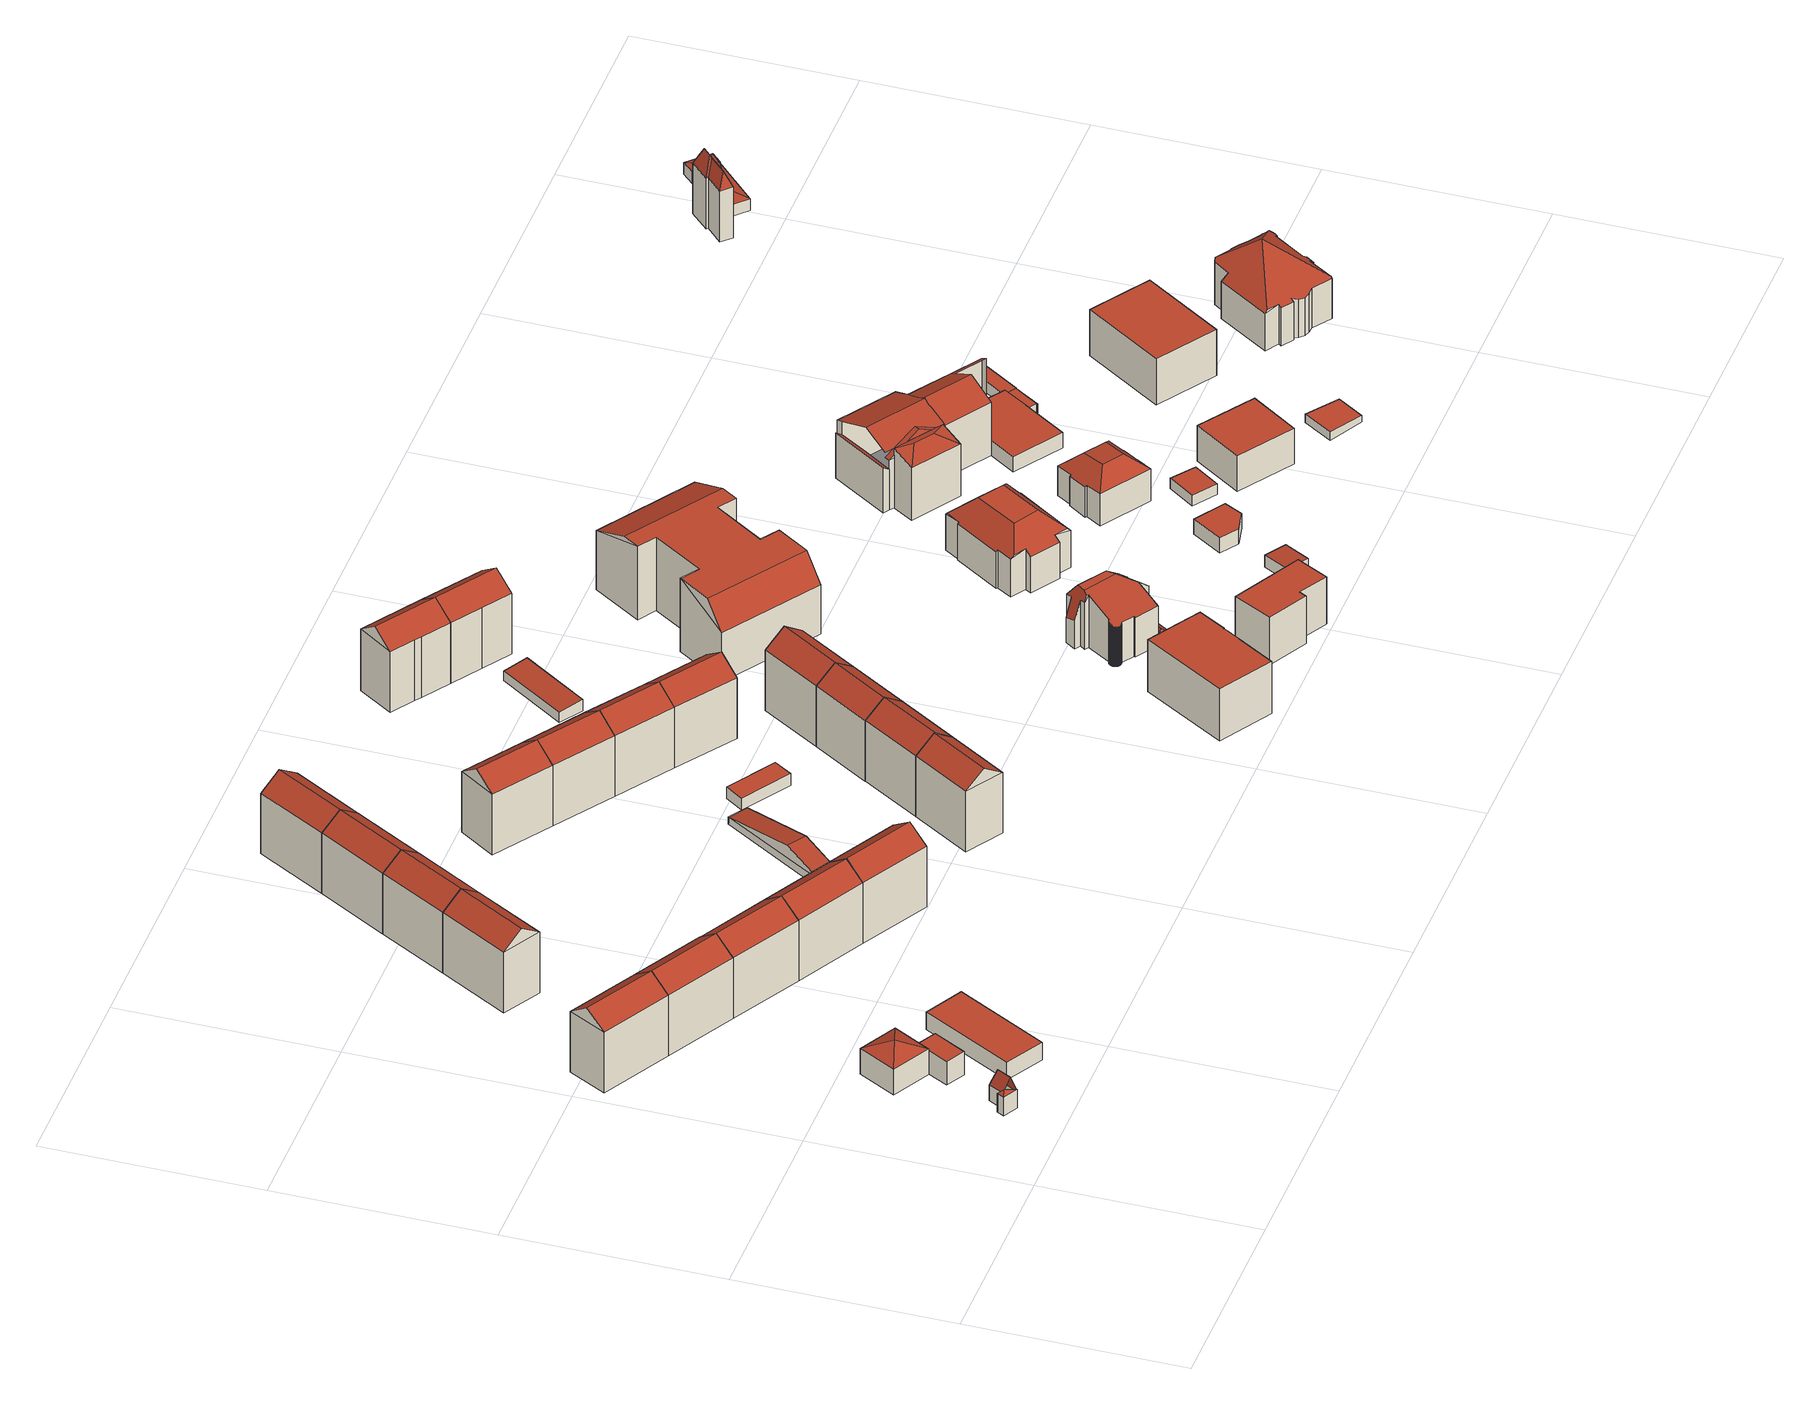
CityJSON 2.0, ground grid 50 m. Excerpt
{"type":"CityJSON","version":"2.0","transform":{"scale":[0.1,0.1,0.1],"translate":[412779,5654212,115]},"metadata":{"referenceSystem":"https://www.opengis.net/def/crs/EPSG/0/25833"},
"CityObjects":{
"building1":{"type":"Building","attributes":{"Gemeindeschluessel":14612000,"Geometrietyp2DReferenz":"3000","function":"31001_9998","roofType":"9999"},"children":["building1-1","building1-2"]},
"building1-1":{"type":"BuildingPart","attributes":{"Dachtyp_tdc":"tdcFreeFormRoof","Dachneigung":43.6,"QualitaetDacherkennung":7,"Geometrietyp2DReferenz":"3000","measuredHeight":5.65,"roofType":"5000"},"parents":["building1"],"geometry":[{"type":"MultiSurface","lod":"2","boundaries":[[[0,1,2,3,4]],[[5,6,7,8,9]],[[6,0,4,7]],[[10,11,6,5]],[[10,5,12,13,1]],[[11,10,1,0]],[[11,0,6]],[[4,3,8,7]]],"semantics":{"surfaces":[{"type":"WallSurface"},{"type":"RoofSurface"},{"type":"GroundSurface"}],"values":[0,0,0,1,1,1,1,2]}}]},
"building1-2":{"type":"BuildingPart","attributes":{"Dachtyp_tdc":"tdcFreeFormRoof","Dachneigung":72.56,"QualitaetDacherkennung":7,"Geometrietyp2DReferenz":"3000","measuredHeight":8.1,"roofType":"5000"},"parents":["building1"],"geometry":[{"type":"MultiSurface","lod":"2","boundaries":[[[2,14,15,3]],[[14,16,17,15]],[[16,9,8,17]],[[18,19,12,9,16]],[[18,16,14]],[[19,18,14,2,13]],[[3,15,17,8]]],"semantics":{"surfaces":[{"type":"WallSurface"},{"type":"RoofSurface"},{"type":"GroundSurface"}],"values":[0,0,0,1,1,1,2]}}]},
"building2":{"type":"Building","attributes":{"Dachtyp_tdc":"tdcFreeFormRoof","Gemeindeschluessel":14612000,"Dachneigung":25,"QualitaetDacherkennung":85,"Geometrietyp2DReferenz":"3000","measuredHeight":8.89,"function":"31001_9998","roofType":"5000"},"geometry":[{"type":"Solid","lod":"2","boundaries":[[[[20,21,22,23]],[[21,24,25,22]],[[24,26,27,25]],[[26,20,23,27]],[[20,26,28]],[[20,28,21]],[[28,24,21]],[[26,24,28]],[[23,22,25,27]]]],"semantics":{"surfaces":[{"type":"WallSurface"},{"type":"RoofSurface"},{"type":"GroundSurface"}],"values":[[0,0,0,0,1,1,1,1,2]]}}]},
"building3":{"type":"Building","attributes":{"Dachtyp_tdc":"tdcPolyFlatRoof","Gemeindeschluessel":14612000,"Dachneigung":0,"QualitaetDacherkennung":24,"Geometrietyp2DReferenz":"3000","measuredHeight":6.07,"function":"31001_9998","roofType":"1000"},"geometry":[{"type":"Solid","lod":"2","boundaries":[[[[29,30,31,32]],[[30,33,34,31]],[[33,35,36,34]],[[35,37,38,36]],[[37,29,32,38]],[[37,35,33,30,29]],[[32,31,34,36,38]]]],"semantics":{"surfaces":[{"type":"WallSurface"},{"type":"RoofSurface"},{"type":"GroundSurface"}],"values":[[0,0,0,0,0,1,2]]}}]},
"building4":{"type":"Building","attributes":{"Dachtyp_tdc":"tdcGableRoof","Gemeindeschluessel":14612000,"Dachneigung":35.49,"QualitaetDacherkennung":73,"Geometrietyp2DReferenz":"3000","measuredHeight":19.19,"function":"31001_9998","roofType":"3100"},"geometry":[{"type":"Solid","lod":"2","boundaries":[[[[39,40,41,42]],[[40,43,44,41]],[[43,45,46,44]],[[45,39,42,46]],[[43,40,47]],[[39,45,48]],[[40,39,48,47]],[[45,43,47,48]],[[42,41,44,46]]]],"semantics":{"surfaces":[{"type":"WallSurface"},{"type":"RoofSurface"},{"type":"GroundSurface"}],"values":[[0,0,0,0,0,0,1,1,2]]}}]},
"building5":{"type":"Building","attributes":{"Dachtyp_tdc":"tdcPolyFlatRoof","Gemeindeschluessel":14612000,"Dachneigung":0,"QualitaetDacherkennung":80,"Geometrietyp2DReferenz":"3000","measuredHeight":4.52,"function":"31001_2000","roofType":"1000"},"geometry":[{"type":"Solid","lod":"2","boundaries":[[[[49,50,51,52]],[[50,53,54,51]],[[53,55,56,54]],[[55,49,52,56]],[[55,53,50,49]],[[52,51,54,56]]]],"semantics":{"surfaces":[{"type":"WallSurface"},{"type":"RoofSurface"},{"type":"GroundSurface"}],"values":[[0,0,0,0,1,2]]}}]},
"building6":{"type":"Building","attributes":{"Dachtyp_tdc":"tdcGableRoof","Gemeindeschluessel":14612000,"Dachneigung":35.54,"QualitaetDacherkennung":76,"Geometrietyp2DReferenz":"3000","measuredHeight":19.18,"function":"31001_9998","roofType":"3100"},"geometry":[{"type":"Solid","lod":"2","boundaries":[[[[57,39,42,58]],[[39,45,46,42]],[[45,59,60,46]],[[59,57,58,60]],[[45,39,48]],[[57,59,61]],[[39,57,61,48]],[[59,45,48,61]],[[58,42,46,60]]]],"semantics":{"surfaces":[{"type":"WallSurface"},{"type":"RoofSurface"},{"type":"GroundSurface"}],"values":[[0,0,0,0,0,0,1,1,2]]}}]},
"building7":{"type":"Building","attributes":{"Dachtyp_tdc":"tdcGableRoof","Gemeindeschluessel":14612000,"Dachneigung":35.75,"QualitaetDacherkennung":77,"Geometrietyp2DReferenz":"3000","measuredHeight":19.19,"function":"31001_9998","roofType":"3100"},"geometry":[{"type":"Solid","lod":"2","boundaries":[[[[62,57,58,63]],[[57,64,60,58]],[[64,65,66,60]],[[65,62,63,66]],[[64,57,61]],[[62,65,67]],[[57,62,67,61]],[[65,64,61,67]],[[63,58,60,66]]]],"semantics":{"surfaces":[{"type":"WallSurface"},{"type":"RoofSurface"},{"type":"GroundSurface"}],"values":[[0,0,0,0,0,0,1,1,2]]}}]},
"building8":{"type":"Building","attributes":{"Dachtyp_tdc":"tdcGableRoof","Gemeindeschluessel":14612000,"Dachneigung":35.52,"QualitaetDacherkennung":73,"Geometrietyp2DReferenz":"3000","measuredHeight":19.18,"function":"31001_9998","roofType":"3100"},"geometry":[{"type":"Solid","lod":"2","boundaries":[[[[68,69,70,71]],[[69,72,73,70]],[[72,74,75,73]],[[74,68,71,75]],[[72,69,76]],[[68,74,77]],[[69,68,77,76]],[[74,72,76,77]],[[71,70,73,75]]]],"semantics":{"surfaces":[{"type":"WallSurface"},{"type":"RoofSurface"},{"type":"GroundSurface"}],"values":[[0,0,0,0,0,0,1,1,2]]}}]},
"building9":{"type":"Building","attributes":{"Dachtyp_tdc":"tdcGableRoof","Gemeindeschluessel":14612000,"Dachneigung":35.93,"QualitaetDacherkennung":76,"Geometrietyp2DReferenz":"3000","measuredHeight":19.19,"function":"31001_9998","roofType":"3100"},"geometry":[{"type":"Solid","lod":"2","boundaries":[[[[78,62,63,79]],[[62,65,66,63]],[[65,80,81,66]],[[80,78,79,81]],[[65,62,67]],[[78,80,82]],[[62,78,82,67]],[[80,65,67,82]],[[79,63,66,81]]]],"semantics":{"surfaces":[{"type":"WallSurface"},{"type":"RoofSurface"},{"type":"GroundSurface"}],"values":[[0,0,0,0,0,0,1,1,2]]}}]},
"building10":{"type":"Building","attributes":{"Dachtyp_tdc":"tdcGableRoof","Gemeindeschluessel":14612000,"Dachneigung":35.45,"QualitaetDacherkennung":76,"Geometrietyp2DReferenz":"3000","measuredHeight":19.21,"function":"31001_9998","roofType":"3100"},"geometry":[{"type":"Solid","lod":"2","boundaries":[[[[83,68,71,84]],[[68,74,75,71]],[[74,85,86,75]],[[85,83,84,86]],[[74,68,87]],[[83,85,88]],[[68,83,88,87]],[[85,74,87,88]],[[84,71,75,86]]]],"semantics":{"surfaces":[{"type":"WallSurface"},{"type":"RoofSurface"},{"type":"GroundSurface"}],"values":[[0,0,0,0,0,0,1,1,2]]}}]},
"building11":{"type":"Building","attributes":{"Dachtyp_tdc":"tdcGableRoof","Gemeindeschluessel":14612000,"Dachneigung":35.86,"QualitaetDacherkennung":72,"Geometrietyp2DReferenz":"3000","measuredHeight":19.18,"function":"31001_9998","roofType":"3100"},"geometry":[{"type":"Solid","lod":"2","boundaries":[[[[89,90,91,81]],[[90,92,93,91]],[[92,78,79,93]],[[78,89,81,79]],[[92,90,94]],[[89,78,95]],[[90,89,95,94]],[[78,92,94,95]],[[81,91,93,79]]]],"semantics":{"surfaces":[{"type":"WallSurface"},{"type":"RoofSurface"},{"type":"GroundSurface"}],"values":[[0,0,0,0,0,0,1,1,2]]}}]},
"building12":{"type":"Building","attributes":{"Dachtyp_tdc":"tdcGableRoof","Gemeindeschluessel":14612000,"Dachneigung":35.21,"QualitaetDacherkennung":83,"Geometrietyp2DReferenz":"3000","measuredHeight":19.18,"function":"31001_9998","roofType":"3100"},"geometry":[{"type":"Solid","lod":"2","boundaries":[[[[96,83,84,97]],[[83,85,86,84]],[[85,98,99,86]],[[98,96,97,99]],[[85,83,88]],[[96,98,100]],[[83,96,100,88]],[[98,85,88,100]],[[97,84,86,99]]]],"semantics":{"surfaces":[{"type":"WallSurface"},{"type":"RoofSurface"},{"type":"GroundSurface"}],"values":[[0,0,0,0,0,0,1,1,2]]}}]},
"building13":{"type":"Building","attributes":{"Dachtyp_tdc":"tdcGableRoof","Gemeindeschluessel":14612000,"Dachneigung":35.24,"QualitaetDacherkennung":85,"Geometrietyp2DReferenz":"3000","measuredHeight":19.18,"function":"31001_9998","roofType":"3100"},"geometry":[{"type":"Solid","lod":"2","boundaries":[[[[99,101,102,97]],[[98,103,101,99]],[[103,104,102,101]],[[104,96,97,102]],[[96,98,99,97]],[[104,103,105]],[[98,96,100]],[[103,98,100,105]],[[96,104,105,100]]]],"semantics":{"surfaces":[{"type":"GroundSurface"},{"type":"WallSurface"},{"type":"RoofSurface"}],"values":[[0,1,1,1,1,1,1,2,2]]}}]},
"building14":{"type":"Building","attributes":{"Dachtyp_tdc":"tdcGableRoof","Gemeindeschluessel":14612000,"Dachneigung":10.45,"QualitaetDacherkennung":6,"Geometrietyp2DReferenz":"3000","measuredHeight":5.18,"function":"31001_2463","roofType":"3100"},"geometry":[{"type":"Solid","lod":"2","boundaries":[[[[106,107,108,109]],[[107,110,111,108]],[[110,112,113,111]],[[112,106,109,113]],[[110,107,114]],[[106,112,115]],[[107,106,115,114]],[[112,110,114,115]],[[109,108,111,113]]]],"semantics":{"surfaces":[{"type":"WallSurface"},{"type":"RoofSurface"},{"type":"GroundSurface"}],"values":[[0,0,0,0,0,0,1,1,2]]}}]},
"building15":{"type":"Building","attributes":{"Dachtyp_tdc":"tdcGableRoof","Gemeindeschluessel":14612000,"Dachneigung":35.71,"QualitaetDacherkennung":69,"Geometrietyp2DReferenz":"3000","measuredHeight":19.23,"function":"31001_9998","roofType":"3100"},"geometry":[{"type":"Solid","lod":"2","boundaries":[[[[116,117,118,119]],[[117,120,121,118]],[[120,122,123,121]],[[122,116,119,123]],[[120,117,124]],[[116,122,125]],[[117,116,125,124]],[[122,120,124,125]],[[119,118,121,123]]]],"semantics":{"surfaces":[{"type":"WallSurface"},{"type":"RoofSurface"},{"type":"GroundSurface"}],"values":[[0,0,0,0,0,0,1,1,2]]}}]},
"building16":{"type":"Building","attributes":{"Dachtyp_tdc":"tdcGableRoof","Gemeindeschluessel":14612000,"Dachneigung":35.28,"QualitaetDacherkennung":71,"Geometrietyp2DReferenz":"3000","measuredHeight":19.18,"function":"31001_9998","roofType":"3100"},"geometry":[{"type":"Solid","lod":"2","boundaries":[[[[126,127,128,129]],[[127,130,131,128]],[[130,132,133,131]],[[132,126,129,133]],[[130,127,134]],[[126,132,135]],[[127,126,135,134]],[[132,130,134,135]],[[129,128,131,133]]]],"semantics":{"surfaces":[{"type":"WallSurface"},{"type":"RoofSurface"},{"type":"GroundSurface"}],"values":[[0,0,0,0,0,0,1,1,2]]}}]},
"building17":{"type":"Building","attributes":{"Dachtyp_tdc":"tdcGableRoof","Gemeindeschluessel":14612000,"Dachneigung":35.38,"QualitaetDacherkennung":79,"Geometrietyp2DReferenz":"3000","measuredHeight":19.22,"function":"31001_9998","roofType":"3100"},"geometry":[{"type":"Solid","lod":"2","boundaries":[[[[136,116,119,137]],[[116,122,123,119]],[[122,138,139,123]],[[138,136,137,139]],[[122,116,140]],[[136,138,141]],[[116,136,141,140]],[[138,122,140,141]],[[137,119,123,139]]]],"semantics":{"surfaces":[{"type":"WallSurface"},{"type":"RoofSurface"},{"type":"GroundSurface"}],"values":[[0,0,0,0,0,0,1,1,2]]}}]},
"building18":{"type":"Building","attributes":{"Dachtyp_tdc":"tdcPolyFlatRoof","Gemeindeschluessel":14612000,"Dachneigung":0,"QualitaetDacherkennung":0,"Geometrietyp2DReferenz":"3000","BezugspunktDach":"2000","measuredHeight":3,"function":"31001_2463"},"geometry":[{"type":"MultiSurface","lod":"2","boundaries":[[[142,143,144,145]],[[145,144,146,147]],[[144,143,148,146]],[[143,142,149,148]],[[142,145,147,149]],[[147,146,148,149]]],"semantics":{"surfaces":[{"type":"RoofSurface"},{"type":"WallSurface"},{"type":"GroundSurface"}],"values":[0,1,1,1,1,2]}}]},
"building19":{"type":"Building","attributes":{"Dachtyp_tdc":"tdcGableRoof","Gemeindeschluessel":14612000,"Dachneigung":35.43,"QualitaetDacherkennung":77,"Geometrietyp2DReferenz":"3000","measuredHeight":19.19,"function":"31001_9998","roofType":"3100"},"geometry":[{"type":"Solid","lod":"2","boundaries":[[[[150,129,133,151]],[[152,126,129,150]],[[126,132,133,129]],[[132,153,151,133]],[[153,152,150,151]],[[132,126,154]],[[152,153,155]],[[126,152,155,154]],[[153,132,154,155]]]],"semantics":{"surfaces":[{"type":"GroundSurface"},{"type":"WallSurface"},{"type":"RoofSurface"}],"values":[[0,1,1,1,1,1,1,2,2]]}}]},
"building20":{"type":"Building","attributes":{"Dachtyp_tdc":"tdcGableRoof","Gemeindeschluessel":14612000,"Dachneigung":35.3,"QualitaetDacherkennung":78,"Geometrietyp2DReferenz":"3000","measuredHeight":19.21,"function":"31001_9998","roofType":"3100"},"geometry":[{"type":"Solid","lod":"2","boundaries":[[[[156,136,137,157]],[[136,138,139,137]],[[138,158,159,139]],[[158,156,157,159]],[[138,136,141]],[[156,158,160]],[[136,156,160,141]],[[158,138,141,160]],[[157,137,139,159]]]],"semantics":{"surfaces":[{"type":"WallSurface"},{"type":"RoofSurface"},{"type":"GroundSurface"}],"values":[[0,0,0,0,0,0,1,1,2]]}}]},
"building21":{"type":"Building","attributes":{"Dachtyp_tdc":"tdcGableRoof","Gemeindeschluessel":14612000,"Dachneigung":35.26,"QualitaetDacherkennung":77,"Geometrietyp2DReferenz":"3000","measuredHeight":19.22,"function":"31001_9998","roofType":"3100"},"geometry":[{"type":"Solid","lod":"2","boundaries":[[[[161,152,162,163]],[[152,164,165,162]],[[164,166,167,165]],[[166,161,163,167]],[[164,152,168]],[[161,166,169]],[[152,161,169,168]],[[166,164,168,169]],[[163,162,165,167]]]],"semantics":{"surfaces":[{"type":"WallSurface"},{"type":"RoofSurface"},{"type":"GroundSurface"}],"values":[[0,0,0,0,0,0,1,1,2]]}}]},
"building22":{"type":"Building","attributes":{"Dachtyp_tdc":"tdcGableRoof","Gemeindeschluessel":14612000,"Dachneigung":35.28,"QualitaetDacherkennung":72,"Geometrietyp2DReferenz":"3000","measuredHeight":19.23,"function":"31001_9998","roofType":"3100"},"geometry":[{"type":"Solid","lod":"2","boundaries":[[[[158,170,171,159]],[[170,172,173,171]],[[172,156,157,173]],[[156,158,159,157]],[[172,170,174]],[[158,156,160]],[[170,158,160,174]],[[156,172,174,160]],[[159,171,173,157]]]],"semantics":{"surfaces":[{"type":"WallSurface"},{"type":"RoofSurface"},{"type":"GroundSurface"}],"values":[[0,0,0,0,0,0,1,1,2]]}}]},
"building23":{"type":"Building","attributes":{"Dachtyp_tdc":"tdcGableRoof","Gemeindeschluessel":14612000,"Dachneigung":35.12,"QualitaetDacherkennung":75,"Geometrietyp2DReferenz":"3000","measuredHeight":19.22,"function":"31001_9998","roofType":"3100"},"geometry":[{"type":"Solid","lod":"2","boundaries":[[[[166,175,176,167]],[[175,177,178,176]],[[177,161,163,178]],[[161,166,167,163]],[[177,175,179]],[[166,161,169]],[[175,166,169,179]],[[161,177,179,169]],[[167,176,178,163]]]],"semantics":{"surfaces":[{"type":"WallSurface"},{"type":"RoofSurface"},{"type":"GroundSurface"}],"values":[[0,0,0,0,0,0,1,1,2]]}}]},
"building24":{"type":"Building","attributes":{"Gemeindeschluessel":14612000,"Geometrietyp2DReferenz":"3000","function":"31001_9998","roofType":"9999"},"children":["building24-1","building24-2"]},
"building24-1":{"type":"BuildingPart","attributes":{"Dachtyp_tdc":"tdcPolyFlatRoof","Dachneigung":0,"QualitaetDacherkennung":49,"Geometrietyp2DReferenz":"3000","measuredHeight":13.37,"roofType":"1000"},"parents":["building24"],"geometry":[{"type":"MultiSurface","lod":"2","boundaries":[[[180,181,182,183]],[[181,184,185,182]],[[184,186,187,188,185]],[[189,190,191]],[[189,192,193,190]],[[192,194,195,193]],[[194,180,183,195]],[[194,192,189,186,184,181,180]],[[183,182,185,188,190,193,195]]],"semantics":{"surfaces":[{"type":"WallSurface"},{"type":"RoofSurface"},{"type":"GroundSurface"}],"values":[0,0,0,0,0,0,0,1,2]}}]},
"building24-2":{"type":"BuildingPart","attributes":{"Dachtyp_tdc":"tdcFreeFormRoof","Dachneigung":60.74,"QualitaetDacherkennung":18,"Geometrietyp2DReferenz":"3000","measuredHeight":12.12,"roofType":"5000"},"parents":["building24"],"geometry":[{"type":"MultiSurface","lod":"2","boundaries":[[[196,191,190,197]],[[187,198,185,188]],[[198,199,200,185]],[[199,196,197,200]],[[201,202,198,187,191]],[[202,201,196,199]],[[196,201,191]],[[198,202,199]],[[197,190,188,185,200]]],"semantics":{"surfaces":[{"type":"WallSurface"},{"type":"RoofSurface"},{"type":"GroundSurface"}],"values":[0,0,0,0,1,1,0,0,2]}}]},
"building25":{"type":"Building","attributes":{"Dachtyp_tdc":"tdcPolyFlatRoof","Gemeindeschluessel":14612000,"Dachneigung":5.18,"QualitaetDacherkennung":67,"Geometrietyp2DReferenz":"3000","measuredHeight":3,"function":"31001_2463","roofType":"2100"},"geometry":[{"type":"Solid","lod":"2","boundaries":[[[[203,204,205,206]],[[204,207,208,205]],[[207,209,210,208]],[[209,203,206,210]],[[209,207,204,203]],[[206,205,208,210]]]],"semantics":{"surfaces":[{"type":"WallSurface"},{"type":"RoofSurface"},{"type":"GroundSurface"}],"values":[[0,0,0,0,1,2]]}}]},
"building26":{"type":"Building","attributes":{"Dachtyp_tdc":"tdcFreeFormRoof","Gemeindeschluessel":14612000,"Dachneigung":35.63,"QualitaetDacherkennung":88,"Geometrietyp2DReferenz":"3000","measuredHeight":19.23,"function":"31001_9998","roofType":"5000"},"geometry":[{"type":"Solid","lod":"2","boundaries":[[[[211,212,213,214]],[[212,215,216,213]],[[215,217,218,216]],[[217,219,220,218]],[[219,221,222,220]],[[221,211,214,222]],[[223,215,212,224]],[[219,217,223,224,211,221]],[[212,211,224]],[[217,215,223]],[[214,213,216,218,220,222]]]],"semantics":{"surfaces":[{"type":"WallSurface"},{"type":"RoofSurface"},{"type":"GroundSurface"}],"values":[[0,0,0,0,0,0,1,1,0,0,2]]}}]},
"building27":{"type":"Building","attributes":{"Dachtyp_tdc":"tdcFreeFormRoof","Gemeindeschluessel":14612000,"Dachneigung":35.74,"QualitaetDacherkennung":88,"Geometrietyp2DReferenz":"3000","measuredHeight":19.25,"function":"31001_9998","roofType":"5000"},"geometry":[{"type":"Solid","lod":"2","boundaries":[[[[225,217,218,226]],[[217,215,216,218]],[[215,227,228,216]],[[227,229,230,228]],[[229,225,226,230]],[[231,227,215,223]],[[225,229,231,223,217]],[[215,217,223]],[[229,227,231]],[[226,218,216,228,230]]]],"semantics":{"surfaces":[{"type":"WallSurface"},{"type":"RoofSurface"},{"type":"GroundSurface"}],"values":[[0,0,0,0,0,1,1,0,0,2]]}}]},
"building28":{"type":"Building","attributes":{"Dachtyp_tdc":"tdcPolyFlatRoof","Gemeindeschluessel":14612000,"Dachneigung":0,"QualitaetDacherkennung":55,"Geometrietyp2DReferenz":"3000","measuredHeight":12.21,"function":"31001_9998","roofType":"1000"},"geometry":[{"type":"Solid","lod":"2","boundaries":[[[[232,233,234,235]],[[233,236,237,234]],[[236,238,239,237]],[[238,240,241,239]],[[240,242,243,241]],[[242,232,235,243]],[[242,240,238,236,233,232]],[[235,234,237,239,241,243]]]],"semantics":{"surfaces":[{"type":"WallSurface"},{"type":"RoofSurface"},{"type":"GroundSurface"}],"values":[[0,0,0,0,0,0,1,2]]}}]},
"building29":{"type":"Building","attributes":{"Dachtyp_tdc":"tdcFreeFormRoof","Gemeindeschluessel":14612000,"Dachneigung":30.61,"QualitaetDacherkennung":13,"Geometrietyp2DReferenz":"3000","measuredHeight":2.73,"function":"31001_9998","roofType":"5000"},"geometry":[{"type":"Solid","lod":"2","boundaries":[[[[244,245,246,247]],[[245,248,249,246]],[[248,250,251,249]],[[250,244,247,251]],[[252,253,250,248]],[[252,248,245]],[[253,252,245,244]],[[253,244,250]],[[247,246,249,251]]]],"semantics":{"surfaces":[{"type":"WallSurface"},{"type":"RoofSurface"},{"type":"GroundSurface"}],"values":[[0,0,0,0,1,1,1,0,2]]}}]},
"building30":{"type":"Building","attributes":{"Dachtyp_tdc":"tdcFreeFormRoof","Gemeindeschluessel":14612000,"Dachneigung":21.61,"QualitaetDacherkennung":23,"Geometrietyp2DReferenz":"3000","measuredHeight":14.11,"function":"31001_9998","roofType":"5000"},"geometry":[{"type":"Solid","lod":"2","boundaries":[[[[254,255,251,247]],[[255,256,249,251]],[[256,257,258,249]],[[257,259,260,258]],[[259,261,262,260]],[[261,263,264,262]],[[263,265,266,264]],[[265,267,268,266]],[[267,269,270,268]],[[269,271,272,270]],[[271,273,274,272]],[[273,275,276,274]],[[275,277,278,276]],[[277,279,280,278]],[[279,281,282,280]],[[281,283,284,282]],[[283,285,286,284]],[[285,287,288,286]],[[289,290,291,292]],[[290,293,294,291]],[[293,295,296,294]],[[295,297,298,296]],[[297,254,247,298]],[[299,300,301,302,303,304,305,306,307]],[[255,254,297,295,293,290,289,308,299,307,309,310]],[[311,312,313,314,315,316,317,318,319,320,321,322,323,324,325,326,327,328,329,330,331,332,333,334,335,336,337,338,339,340,341,342,343,344,287,285,283,281,279,277,275,273,271,269,267,265,263,261,259,257,256,310,309]],[[306,305,345,346,347,348,349,350,312,311]],[[309,307,306,311]],[[350,313,312]],[[256,255,310]],[[308,300,299]],[[304,345,305]],[[247,251,249,258,260,262,264,266,268,270,272,274,276,278,280,282,284,286,288,351,352,353,354,355,356,357,358,359,360,361,362,363,364,365,366,367,368,369,370,371,372,373,374,375,376,377,378,379,380,381,382,383,384,385,386,387,388,389,390,391,392,292,291,294,296,298]],[[287,344,351,288]],[[344,343,351]],[[343,342,352,351]],[[342,341,353,352]],[[341,340,354,353]],[[340,339,355,354]],[[339,338,356,355]],[[338,337,357,356]],[[337,336,358,357]],[[336,335,359,358]],[[335,334,360,359]],[[334,333,361,360]],[[333,332,362,361]],[[332,331,363,362]],[[331,330,364,363]],[[330,329,365,364]],[[329,328,366,365]],[[328,327,367,366]],[[327,326,368,367]],[[326,325,369,368]],[[325,324,370,369]],[[324,323,371,370]],[[323,322,372,371]],[[322,321,372]],[[321,320,373,372]],[[320,319,374,373]],[[319,318,375,374]],[[318,317,376,375]],[[317,316,377,376]],[[316,315,378,377]],[[315,314,379,378]],[[314,313,380,379]],[[313,350,381,380]],[[350,349,382,381]],[[349,348,383,382]],[[348,347,384,383]],[[347,346,385,384]],[[346,345,386,385]],[[345,304,387,386]],[[304,303,388,387]],[[303,302,389,388]],[[302,301,390,389]],[[301,300,391,390]],[[300,308,392,391]],[[308,289,292,392]]]],"semantics":{"surfaces":[{"type":"WallSurface"},{"type":"RoofSurface"},{"type":"GroundSurface"}],"values":[[0,0,0,0,0,0,0,0,0,0,0,0,0,0,0,0,0,0,0,0,0,0,0,1,1,1,1,1,0,0,0,0,2,0,0,0,0,0,0,0,0,0,0,0,0,0,0,0,0,0,0,0,0,0,0,0,0,0,0,0,0,0,0,0,0,0,0,0,0,0,0,0,0,0,0,0,0,0]]}}]},
"building31":{"type":"Building","attributes":{"Dachtyp_tdc":"tdcFreeFormRoof","Gemeindeschluessel":14612000,"Dachneigung":0.21,"QualitaetDacherkennung":39,"Geometrietyp2DReferenz":"3000","measuredHeight":18.92,"function":"31001_9998","roofType":"5000"},"geometry":[{"type":"Solid","lod":"2","boundaries":[[[[393,394,395,396]],[[394,397,398,395]],[[397,399,400,398]],[[399,401,402,400]],[[401,403,404,402]],[[403,405,406,404]],[[405,407,408,406]],[[407,409,410,408]],[[409,411,412,410]],[[411,413,414,412]],[[413,415,416,414]],[[415,393,396,416]],[[417,394,393,418]],[[405,419,420,407]],[[419,403,401,399,397,417,418,415,413,411,409,420]],[[397,394,417]],[[393,415,418]],[[405,403,419]],[[409,407,420]],[[396,395,398,400,402,404,406,408,410,412,414,416]]]],"semantics":{"surfaces":[{"type":"WallSurface"},{"type":"RoofSurface"},{"type":"GroundSurface"}],"values":[[0,0,0,0,0,0,0,0,0,0,0,0,1,1,1,0,0,0,0,2]]}}]},
"building32":{"type":"Building","attributes":{"Dachtyp_tdc":"tdcPolyFlatRoof","Gemeindeschluessel":14612000,"Dachneigung":3.38,"QualitaetDacherkennung":68,"Geometrietyp2DReferenz":"3000","measuredHeight":3.05,"function":"31001_9998","roofType":"2100"},"geometry":[{"type":"Solid","lod":"2","boundaries":[[[[421,422,423,424]],[[422,425,426,423]],[[425,427,428,426]],[[427,421,424,428]],[[427,425,422,421]],[[424,423,426,428]]]],"semantics":{"surfaces":[{"type":"WallSurface"},{"type":"RoofSurface"},{"type":"GroundSurface"}],"values":[[0,0,0,0,1,2]]}}]},
"building33":{"type":"Building","attributes":{"Dachtyp_tdc":"tdcFreeFormRoof","Gemeindeschluessel":14612000,"Dachneigung":44.85,"QualitaetDacherkennung":52,"Geometrietyp2DReferenz":"3000","measuredHeight":14.35,"function":"31001_9998","roofType":"5000"},"geometry":[{"type":"Solid","lod":"2","boundaries":[[[[429,430,431,432]],[[430,433,434,431]],[[433,435,436,434]],[[435,437,438,436]],[[437,439,440,438]],[[439,441,442,440]],[[441,443,444,442]],[[443,445,446,444]],[[445,447,448,446]],[[447,449,450,448]],[[449,451,452,450]],[[451,453,454,452]],[[453,455,456,454]],[[455,457,458,456]],[[457,459,460,458]],[[459,429,432,460]],[[461,462,463,451,449,447,445,443,464]],[[465,466,459,457,455,453,463,462]],[[467,468,437,435,433,430,429,466,465]],[[461,464,441,439,468,467]],[[462,461,467,465]],[[443,441,464]],[[453,451,463]],[[439,437,468]],[[429,459,466]],[[432,431,434,436,438,440,442,444,446,448,450,452,454,456,458,460]]]],"semantics":{"surfaces":[{"type":"WallSurface"},{"type":"RoofSurface"},{"type":"GroundSurface"}],"values":[[0,0,0,0,0,0,0,0,0,0,0,0,0,0,0,0,1,1,1,1,1,0,0,0,0,2]]}}]},
"building34":{"type":"Building","attributes":{"Dachtyp_tdc":"tdcPolyFlatRoof","Gemeindeschluessel":14612000,"Dachneigung":0,"QualitaetDacherkennung":72,"Geometrietyp2DReferenz":"3000","measuredHeight":3.89,"function":"31001_9998","roofType":"1000"},"geometry":[{"type":"Solid","lod":"2","boundaries":[[[[469,470,471,472]],[[470,473,474,471]],[[473,475,476,474]],[[475,477,478,476]],[[477,469,472,478]],[[477,475,473,470,469]],[[472,471,474,476,478]]]],"semantics":{"surfaces":[{"type":"WallSurface"},{"type":"RoofSurface"},{"type":"GroundSurface"}],"values":[[0,0,0,0,0,1,2]]}}]},
"building35":{"type":"Building","attributes":{"Dachtyp_tdc":"tdcCutTentRoof","Gemeindeschluessel":14612000,"Dachneigung":40.86,"QualitaetDacherkennung":51,"Geometrietyp2DReferenz":"3000","measuredHeight":11.59,"function":"31001_9998","roofType":"9999"},"geometry":[{"type":"Solid","lod":"2","boundaries":[[[[479,480,481,482]],[[480,483,484,481]],[[483,485,486,484]],[[485,487,488,486]],[[487,489,490,488]],[[489,491,492,490]],[[491,493,494,492]],[[493,495,496,494]],[[495,497,498,496]],[[497,499,500,498]],[[499,501,502,500]],[[501,503,504,502]],[[503,505,506,504]],[[505,507,508,506]],[[507,509,510,508]],[[509,479,482,510]],[[485,483,511,512]],[[495,493,491,489,487,485,512,513]],[[505,503,501,499,497,495,513,514]],[[483,480,479,509,507,505,514,511]],[[514,513,512,511]],[[482,481,484,486,488,490,492,494,496,498,500,502,504,506,508,510]]]],"semantics":{"surfaces":[{"type":"WallSurface"},{"type":"RoofSurface"},{"type":"GroundSurface"}],"values":[[0,0,0,0,0,0,0,0,0,0,0,0,0,0,0,0,1,1,1,1,1,2]]}}]},
"building36":{"type":"Building","attributes":{"Dachtyp_tdc":"tdcPolyFlatRoof","Gemeindeschluessel":14612000,"Dachneigung":0,"QualitaetDacherkennung":78,"Geometrietyp2DReferenz":"3000","measuredHeight":2.7,"function":"31001_9998","roofType":"1000"},"geometry":[{"type":"Solid","lod":"2","boundaries":[[[[515,516,517,518]],[[516,519,520,517]],[[519,521,522,520]],[[521,515,518,522]],[[521,519,516,515]],[[518,517,520,522]]]],"semantics":{"surfaces":[{"type":"WallSurface"},{"type":"RoofSurface"},{"type":"GroundSurface"}],"values":[[0,0,0,0,1,2]]}}]},
"building37":{"type":"Building","attributes":{"Dachtyp_tdc":"tdcPolyFlatRoof","Gemeindeschluessel":14612000,"Dachneigung":0,"QualitaetDacherkennung":49,"Geometrietyp2DReferenz":"3000","measuredHeight":9.17,"function":"31001_9998","roofType":"1000"},"geometry":[{"type":"Solid","lod":"2","boundaries":[[[[523,524,525,526]],[[524,527,528,525]],[[527,529,530,528]],[[529,523,526,530]],[[529,527,524,523]],[[526,525,528,530]]]],"semantics":{"surfaces":[{"type":"WallSurface"},{"type":"RoofSurface"},{"type":"GroundSurface"}],"values":[[0,0,0,0,1,2]]}}]},
"building38":{"type":"Building","attributes":{"Gemeindeschluessel":14612000,"Geometrietyp2DReferenz":"3000","function":"31001_9998","roofType":"9999"},"children":["building38-1","building38-2","building38-3","building38-4","building38-5","building38-6","building38-7","building38-8","building38-9"]},
"building38-1":{"type":"BuildingPart","attributes":{"Dachtyp_tdc":"tdcPolyFlatRoof","Dachneigung":0,"QualitaetDacherkennung":63,"Geometrietyp2DReferenz":"3000","measuredHeight":2.89,"roofType":"1000"},"parents":["building38"],"geometry":[{"type":"MultiSurface","lod":"2","boundaries":[[[531,532,533,534]],[[532,535,536,533]],[[535,537,538,539,536]],[[537,535,532,531,540]],[[534,533,536,539,541]]],"semantics":{"surfaces":[{"type":"WallSurface"},{"type":"RoofSurface"},{"type":"GroundSurface"}],"values":[0,0,0,1,2]}}]},
"building38-2":{"type":"BuildingPart","attributes":{"Dachtyp_tdc":"tdcPolyFlatRoof","Dachneigung":0,"QualitaetDacherkennung":55,"Geometrietyp2DReferenz":"3000","measuredHeight":2.88,"roofType":"1000"},"parents":["building38"],"geometry":[{"type":"MultiSurface","lod":"2","boundaries":[[[538,542,543,539]],[[542,544,545,543]],[[544,546,547,545]],[[546,548,549,547]],[[550,548,546,544,542,538]],[[539,543,545,547,549,541]]],"semantics":{"surfaces":[{"type":"WallSurface"},{"type":"RoofSurface"},{"type":"GroundSurface"}],"values":[0,0,0,0,1,2]}}]},
"building38-3":{"type":"BuildingPart","attributes":{"Dachtyp_tdc":"tdcPolyFlatRoof","Dachneigung":27.23,"QualitaetDacherkennung":35,"Geometrietyp2DReferenz":"3000","measuredHeight":14.47,"roofType":"2100"},"parents":["building38"],"geometry":[{"type":"MultiSurface","lod":"2","boundaries":[[[551,552,553,554,555]],[[551,555,556,557]],[[557,558,552,551]],[[555,554,559,556]]],"semantics":{"surfaces":[{"type":"WallSurface"},{"type":"RoofSurface"},{"type":"GroundSurface"}],"values":[0,0,1,2]}}]},
"building38-4":{"type":"BuildingPart","attributes":{"Dachtyp_tdc":"tdcPolyFlatRoof","Dachneigung":35.81,"QualitaetDacherkennung":33,"Geometrietyp2DReferenz":"3000","measuredHeight":11.63,"roofType":"2100"},"parents":["building38"],"geometry":[{"type":"MultiSurface","lod":"2","boundaries":[[[560,561,562,563]],[[564,565,566,567]],[[565,560,563,566]],[[565,564,568,569,561,560]],[[563,562,570,571,567,566]]],"semantics":{"surfaces":[{"type":"WallSurface"},{"type":"RoofSurface"},{"type":"GroundSurface"}],"values":[0,0,0,1,2]}}]},
"building38-5":{"type":"BuildingPart","attributes":{"Dachtyp_tdc":"tdcGableRoof","Dachneigung":27.57,"QualitaetDacherkennung":75,"Geometrietyp2DReferenz":"3000","measuredHeight":17.1,"roofType":"3100"},"parents":["building38"],"geometry":[{"type":"MultiSurface","lod":"2","boundaries":[[[572,573,574,575,576]],[[577,557,556,578]],[[573,572,579,580,581]],[[557,577,582,580,579,558]],[[575,574,583,578,556,559]]],"semantics":{"surfaces":[{"type":"WallSurface"},{"type":"RoofSurface"},{"type":"GroundSurface"}],"values":[0,0,1,1,2]}}]},
"building38-6":{"type":"BuildingPart","attributes":{"Dachtyp_tdc":"tdcGableRoof","Dachneigung":21.6,"QualitaetDacherkennung":32,"Geometrietyp2DReferenz":"3000","measuredHeight":16.89,"roofType":"3100"},"parents":["building38"],"geometry":[{"type":"MultiSurface","lod":"2","boundaries":[[[584,585,577,578,586]],[[587,588,589,574,573]],[[588,590,591,592,593,589]],[[594,595,596,562,561]],[[595,584,586,596]],[[597,598,599,600,601,590,588,587,581,602]],[[602,582,585,584,595,594,597]],[[586,578,583,574,589,593,603,571,570,562,596]]],"semantics":{"surfaces":[{"type":"WallSurface"},{"type":"RoofSurface"},{"type":"GroundSurface"}],"values":[0,0,0,0,0,1,1,2]}}]},
"building38-7":{"type":"BuildingPart","attributes":{"Dachtyp_tdc":"tdcGableRoof","Dachneigung":28.45,"QualitaetDacherkennung":46,"Geometrietyp2DReferenz":"3000","measuredHeight":17.15,"roofType":"3100"},"parents":["building38"],"geometry":[{"type":"MultiSurface","lod":"2","boundaries":[[[592,604,605,593]],[[606,607,564,567,608]],[[607,609,610,611,612,599,613]],[[591,614,600,612,611,615,616]],[[592,591,616,604]],[[606,609,607]],[[571,603,593,605,608,567]]],"semantics":{"surfaces":[{"type":"WallSurface"},{"type":"RoofSurface"},{"type":"GroundSurface"}],"values":[0,0,1,1,0,0,2]}}]},
"building38-8":{"type":"BuildingPart","attributes":{"Dachtyp_tdc":"tdcPolyFlatRoof","Dachneigung":0,"QualitaetDacherkennung":41,"Geometrietyp2DReferenz":"3000","measuredHeight":3.98,"roofType":"1000"},"parents":["building38"],"geometry":[{"type":"MultiSurface","lod":"2","boundaries":[[[617,618,619,549,548]],[[618,620,621,619]],[[620,576,575,621]],[[553,622,531,534,554]],[[622,553,623,576,620,618,617,624]],[[541,549,619,621,575,559,554,534]]],"semantics":{"surfaces":[{"type":"WallSurface"},{"type":"RoofSurface"},{"type":"GroundSurface"}],"values":[0,0,0,0,1,2]}}]},
"building38-9":{"type":"BuildingPart","attributes":{"Dachtyp_tdc":"tdcHipRoof","Dachneigung":27.77,"QualitaetDacherkennung":34,"Geometrietyp2DReferenz":"3000","measuredHeight":15.62,"roofType":"3200"},"parents":["building38"],"geometry":[{"type":"MultiSurface","lod":"2","boundaries":[[[625,626,627,628]],[[626,629,609,606,608,627]],[[630,625,628,605,604,616]],[[629,626,631]],[[625,630,632]],[[626,625,632,631]],[[630,615,610,629,631,632]],[[628,627,608,605]]],"semantics":{"surfaces":[{"type":"WallSurface"},{"type":"RoofSurface"},{"type":"GroundSurface"}],"values":[0,0,0,1,1,1,1,2]}}]},
"building39":{"type":"Building","attributes":{"Dachtyp_tdc":"tdcPolyFlatRoof","Gemeindeschluessel":14612000,"Dachneigung":2.78,"QualitaetDacherkennung":57,"Geometrietyp2DReferenz":"3000","measuredHeight":2.18,"function":"31001_9998","roofType":"2100"},"geometry":[{"type":"Solid","lod":"2","boundaries":[[[[633,634,635,636]],[[634,637,638,635]],[[634,633,639,637]],[[638,640,636,635]],[[637,639,640,638]],[[639,633,636,640]]]],"semantics":{"surfaces":[{"type":"WallSurface"},{"type":"RoofSurface"},{"type":"GroundSurface"}],"values":[[0,0,1,2,0,0]]}}]},
"building40":{"type":"Building","attributes":{"Dachtyp_tdc":"tdcPolyFlatRoof","Gemeindeschluessel":14612000,"Dachneigung":0,"QualitaetDacherkennung":53,"Geometrietyp2DReferenz":"3000","measuredHeight":11.87,"function":"31001_9998","roofType":"1000"},"geometry":[{"type":"Solid","lod":"2","boundaries":[[[[641,642,643,644]],[[642,645,646,643]],[[645,647,648,646]],[[647,641,644,648]],[[647,645,642,641]],[[644,643,646,648]]]],"semantics":{"surfaces":[{"type":"WallSurface"},{"type":"RoofSurface"},{"type":"GroundSurface"}],"values":[[0,0,0,0,1,2]]}}]},
"building41":{"type":"Building","attributes":{"Dachtyp_tdc":"tdcFreeFormRoof","Gemeindeschluessel":14612000,"Dachneigung":28.32,"QualitaetDacherkennung":28,"Geometrietyp2DReferenz":"3000","measuredHeight":17.08,"function":"31001_9998","roofType":"5000"},"geometry":[{"type":"Solid","lod":"2","boundaries":[[[[649,650,651,652]],[[650,653,654,651]],[[653,655,656,654]],[[655,657,658,656]],[[657,659,660,658]],[[659,661,662,660]],[[661,663,664,662]],[[663,665,666,664]],[[665,667,668,666]],[[667,669,670,668]],[[669,671,672,670]],[[671,673,674,672]],[[673,675,676,674]],[[675,677,678,676]],[[677,679,680,678]],[[679,681,682,680]],[[681,683,684,682]],[[683,685,686,684]],[[685,687,688,686]],[[687,689,690,688]],[[689,691,692,690]],[[691,693,694,692]],[[693,695,696,694]],[[695,697,698,696]],[[697,699,700,698]],[[699,701,702,700]],[[701,703,704,702]],[[703,705,706,704]],[[705,707,708,706]],[[707,649,652,708]],[[707,705,703,701,699,709,710,711,653,650,649]],[[710,712,671,669,667,665,663,661,659,657,655,711]],[[685,683,681,679,677,675,673,712,710,713,689,687]],[[710,709,697,695,693,691,713]],[[655,653,711]],[[699,697,709]],[[691,689,713]],[[673,671,712]],[[652,651,654,656,658,660,662,664,666,668,670,672,674,676,678,680,682,684,686,688,690,692,694,696,698,700,702,704,706,708]]]],"semantics":{"surfaces":[{"type":"WallSurface"},{"type":"RoofSurface"},{"type":"GroundSurface"}],"values":[[0,0,0,0,0,0,0,0,0,0,0,0,0,0,0,0,0,0,0,0,0,0,0,0,0,0,0,0,0,0,1,1,1,1,0,0,0,0,2]]}}]},
"building42":{"type":"Building","attributes":{"Dachtyp_tdc":"tdcFreeFormRoof","Gemeindeschluessel":14612000,"Dachneigung":66.99,"QualitaetDacherkennung":4,"Geometrietyp2DReferenz":"3000","measuredHeight":17.28,"function":"31001_2000","roofType":"5000"},"geometry":[{"type":"Solid","lod":"2","boundaries":[[[[714,715,716,717]],[[715,718,719,716]],[[718,720,721,719]],[[720,722,723,721]],[[722,724,725,723]],[[724,714,717,725]],[[726,727,728,729,724,722]],[[726,722,720]],[[727,726,720,718]],[[728,727,718,715]],[[729,728,715,714]],[[729,714,724]],[[717,716,719,721,723,725]]]],"semantics":{"surfaces":[{"type":"WallSurface"},{"type":"RoofSurface"},{"type":"GroundSurface"}],"values":[[0,0,0,0,0,0,1,1,1,1,1,1,2]]}}]},
"building43":{"type":"Building","attributes":{"Dachtyp_tdc":"tdcFreeFormRoof","Gemeindeschluessel":14612000,"Dachneigung":15.51,"QualitaetDacherkennung":83,"Geometrietyp2DReferenz":"3000","measuredHeight":3.83,"function":"31001_2000","roofType":"5000"},"geometry":[{"type":"Solid","lod":"2","boundaries":[[[[730,731,732,733]],[[731,734,735,732]],[[734,736,737,735]],[[736,738,739,737]],[[738,740,741,739]],[[740,742,743,741]],[[742,744,745,743]],[[744,746,747,745]],[[746,748,749,747]],[[748,730,733,749]],[[738,736,750]],[[744,751,752,753,746]],[[750,736,734,731,730,748,753,752]],[[738,742,740]],[[750,742,738]],[[752,742,750]],[[742,752,751]],[[748,746,753]],[[744,742,751]],[[733,732,735,737,739,741,743,745,747,749]]]],"semantics":{"surfaces":[{"type":"WallSurface"},{"type":"RoofSurface"},{"type":"GroundSurface"}],"values":[[0,0,0,0,0,0,0,0,0,0,1,1,1,1,1,1,1,0,0,2]]}}]}
},
"vertices":[
[191,141,77],[204,134,77],[204,134,70],[204,134,29],[191,141,29],[217,106,77],[182,125,77],[182,125,29],[217,106,29],[217,106,70],[197,127,86],[195,128,86],[216,108,77],[205,131,77],
[223,169,70],[223,169,29],[245,157,70],[245,157,29],[228,152,110],[211,120,110],
[275,317,91],[187,364,90],[187,364,25],[275,317,25],[235,452,90],[235,452,25],[323,405,91],[323,405,25],[255,384,114],
[250,270,87],[275,317,87],[275,317,27],[250,270,27],[291,346,87],[291,346,27],[336,322,87],[336,322,27],[294,246,87],[294,246,27],
[171,847,182],[9,934,182],[9,934,26],[171,847,26],[57,1023,182],[57,1023,26],[219,935,182],[219,935,26],[33,979,218],[195,891,218],
[302,156,74],[416,367,74],[416,367,29],[302,156,29],[505,320,74],[505,320,29],[390,108,74],[390,108,29],
[334,759,182],[334,759,26],[382,847,182],[382,847,26],[358,803,218],
[498,670,182],[498,670,26],[382,847,181],[546,759,181],[546,759,26],[522,714,218],
[395,1329,177],[303,1168,177],[303,1168,20],[395,1329,20],[216,1218,176],[216,1218,20],[308,1379,176],[308,1379,20],[260,1193,212],[352,1354,212],
[661,583,182],[661,583,26],[709,671,181],[709,671,26],[684,626,218],
[486,1488,177],[486,1488,20],[398,1538,176],[398,1538,20],[352,1353,212],[442,1512,212],
[709,671,182],[869,584,182],[869,584,26],[821,496,182],[821,496,26],[845,540,218],[685,626,218],
[578,1650,177],[578,1650,20],[491,1700,176],[491,1700,20],[535,1674,212],
[583,1861,20],[671,1811,20],[583,1861,176],[671,1811,177],[627,1836,212],
[966,972,44],[1009,945,44],[1009,945,27],[966,972,27],[855,698,48],[855,698,27],[812,725,48],[812,725,27],[909,785,79],[866,812,79],
[853,1316,179],[720,1404,179],[720,1404,23],[853,1316,23],[776,1488,180],[776,1488,23],[908,1400,180],[908,1400,23],[748,1447,216],[881,1358,216],
[1190,558,185],[1106,423,185],[1106,423,29],[1190,558,29],[1021,476,185],[1021,476,29],[1105,611,185],[1105,611,29],[1063,449,220],[1148,585,220],
[989,1225,179],[989,1225,23],[1045,1309,180],[1045,1309,23],[881,1358,215],[1017,1267,215],
[1158,932,57],[1047,1002,57],[1020,960,57],[1131,890,57],[1020,960,27],[1131,890,27],[1047,1002,27],[1158,932,27],
[1275,694,29],[1190,747,29],[1275,694,185],[1190,747,185],[1148,584,221],[1233,720,221],
[1120,1138,179],[1120,1138,23],[1175,1221,180],[1175,1221,23],[1148,1180,215],
[1358,827,185],[1275,694,28],[1358,827,28],[1190,747,184],[1190,747,28],[1273,880,184],[1273,880,28],[1233,720,220],[1316,853,220],
[1312,1130,180],[1312,1130,23],[1256,1046,179],[1256,1046,23],[1285,1089,215],
[1359,1018,184],[1359,1018,28],[1444,965,185],[1444,965,28],[1403,991,220],
[1661,287,162],[1784,213,162],[1784,213,28],[1661,287,28],[1746,149,162],[1746,149,28],[1745,149,162],[1745,149,132],[1745,149,28],[1721,109,162],[1721,109,28],[1721,109,132],[1667,20,162],[1667,20,28],[1545,94,162],[1545,94,28],
[1739,99,132],[1739,99,28],[1746,149,132],[1763,139,132],[1763,139,28],[1730,104,150],[1754,144,150],
[1252,1379,50],[1200,1413,45],[1200,1413,20],[1252,1379,20],[1301,1566,45],[1301,1566,20],[1353,1532,50],[1353,1532,20],
[1129,1756,174],[1182,1837,177],[1182,1837,18],[1129,1756,18],[1315,1749,177],[1315,1749,18],[1261,1668,174],[1261,1668,18],[1198,1710,174],[1198,1710,18],[1183,1720,174],[1183,1720,18],[1289,1710,210],[1156,1797,210],
[1330,1623,174],[1330,1623,18],[1449,1660,177],[1449,1660,18],[1396,1579,174],[1396,1579,18],[1424,1621,210],
[1919,27,149],[1826,76,149],[1826,76,27],[1919,27,27],[1873,165,149],[1873,165,27],[2034,81,149],[2034,81,27],[1995,7,149],[1995,7,27],[1928,43,149],[1928,43,27],
[1893,359,39],[1855,299,39],[1855,299,22],[1893,359,22],[1826,317,39],[1826,317,22],[1864,377,39],[1864,377,22],[1847,318,50],[1878,368,50],
[1893,359,118],[1864,377,146],[1826,317,123],[1773,350,123],[1773,350,22],[1775,353,125],[1775,353,22],[1747,371,125],[1747,371,22],[1746,370,124],[1746,370,22],[1745,370,124],[1745,370,22],[1744,370,124],[1744,370,22],[1743,370,124],[1743,370,22],[1742,370,123],[1742,370,22],[1741,370,123],[1741,370,22],[1740,370,123],[1740,370,22],[1739,370,123],[1739,370,22],[1738,370,123],[1738,370,22],[1737,371,122],[1737,371,22],[1736,371,122],[1736,371,22],[1735,372,122],[1735,372,22],[1734,372,122],[1734,372,22],[1958,426,79],[1938,421,94],[1938,421,22],[1958,426,22],[1922,431,109],[1922,431,22],[1901,397,120],[1901,397,22],[1912,390,109],[1912,390,22],[1965,449,78],[1962,457,71],[1894,500,71],[1883,482,99],[1856,499,99],[1844,479,130],[1800,507,130],[1794,481,163],[1858,440,163],[1967,441,74],[1853,418,163],[1859,370,148],[1780,463,163],[1771,454,158],[1775,451,158],[1741,396,132],[1740,396,132],[1739,396,131],[1738,396,131],[1737,395,131],[1736,395,130],[1735,394,130],[1734,393,130],[1734,393,129],[1733,392,129],[1732,391,128],[1731,390,128],[1731,389,127],[1730,388,127],[1730,387,127],[1730,386,126],[1729,385,126],[1729,384,125],[1729,383,125],[1729,382,125],[1729,381,124],[1729,380,124],[1730,379,124],[1730,378,124],[1730,377,123],[1731,376,123],[1731,375,123],[1732,375,123],[1732,374,123],[1733,373,123],[1733,373,122],[1799,507,129],[1791,493,133],[1777,501,87],[1762,477,95],[1775,469,140],[1767,457,143],[1733,373,22],[1732,374,22],[1732,375,22],[1731,375,22],[1731,376,22],[1730,377,22],[1730,378,22],[1730,379,22],[1729,380,22],[1729,381,22],[1729,382,22],[1729,383,22],[1729,384,22],[1729,385,22],[1730,386,22],[1730,387,22],[1730,388,22],[1731,389,22],[1731,390,22],[1732,391,22],[1733,392,22],[1734,393,22],[1735,394,22],[1736,395,22],[1737,395,22],[1738,396,22],[1739,396,22],[1740,396,22],[1741,396,22],[1775,451,22],[1767,457,22],[1775,469,22],[1762,477,22],[1777,501,22],[1791,493,22],[1799,507,22],[1844,479,22],[1856,499,22],[1883,482,22],[1894,500,22],[1962,457,22],[1967,441,22],
[1659,1480,171],[1879,1337,171],[1879,1337,19],[1659,1480,19],[1805,1224,208],[1805,1224,19],[1764,1251,208],[1764,1251,19],[1687,1134,208],[1687,1134,19],[1729,1107,208],[1729,1107,19],[1655,993,145],[1655,993,19],[1436,1137,145],[1436,1137,19],[1509,1250,208],[1509,1250,19],[1551,1223,208],[1551,1223,19],[1627,1340,208],[1627,1340,19],[1585,1367,208],[1585,1367,19],[1829,1261,208],[1609,1404,208],[1681,1032,207],[1461,1175,207],
[2141,188,59],[2194,159,55],[2194,159,28],[2141,188,28],[2162,100,55],[2162,100,28],[2109,129,59],[2109,129,28],
[1896,659,115],[1918,694,115],[1918,694,18],[1896,659,18],[1915,696,111],[1915,696,18],[1983,802,111],[1983,802,18],[1986,800,115],[1986,800,18],[2009,836,111],[2009,836,18],[2144,749,111],[2144,749,18],[2121,714,114],[2121,714,18],[2125,711,110],[2125,711,18],[2056,605,110],[2056,605,18],[2053,607,114],[2053,607,18],[2030,572,114],[2030,572,18],[1995,595,122],[1995,595,18],[1988,582,111],[1988,582,18],[1922,624,111],[1922,624,18],[1930,637,123],[1930,637,18],[2077,732,161],[2017,638,161],[2024,576,122],[2142,746,114],[1959,672,159],[1903,654,123],[2022,771,159],[2007,832,115],
[2203,264,65],[2161,291,65],[2161,291,26],[2203,264,26],[2207,362,65],[2207,362,26],[2277,317,65],[2277,317,26],[2255,274,65],[2255,274,26],
[2322,518,96],[2319,520,100],[2319,520,20],[2322,518,20],[2296,484,102],[2296,484,20],[2182,557,102],[2182,557,20],[2205,593,100],[2205,593,20],[2201,595,97],[2201,595,20],[2229,638,95],[2229,638,20],[2232,636,98],[2232,636,20],[2255,672,96],[2255,672,20],[2287,651,96],[2287,651,20],[2289,655,92],[2289,655,20],[2340,622,93],[2340,622,20],[2338,618,96],[2338,618,20],[2369,598,96],[2369,598,20],[2346,562,98],[2346,562,20],[2349,560,95],[2349,560,20],[2285,539,136],[2238,569,136],[2269,620,132],[2319,588,132],
[2391,417,55],[2349,357,55],[2349,357,28],[2391,417,28],[2295,394,55],[2295,394,28],[2338,455,55],[2338,455,28],
[2570,347,120],[2496,237,120],[2496,237,28],[2570,347,28],[2371,321,120],[2371,321,28],[2445,431,120],[2445,431,28],
[2515,872,49],[2567,953,49],[2567,953,20],[2515,872,20],[2595,934,49],[2595,934,20],[2543,854,49],[2543,854,48],[2543,854,20],[2517,871,49],[2517,871,20],
[2505,796,48],[2505,796,20],[2503,797,48],[2503,797,20],[2505,799,48],[2505,799,20],[2481,814,48],[2481,814,20],[2517,871,48],
[2483,910,156],[2475,898,164],[2475,898,59],[2475,898,20],[2483,910,20],[2415,954,20],[2415,954,156],[2407,942,164],[2407,942,20],
[2173,1127,136],[2187,1118,124],[2187,1118,20],[2173,1127,20],[2101,988,125],[2088,996,136],[2088,996,20],[2101,988,20],[2108,998,125],[2143,1051,125],[2143,1051,20],[2108,998,20],
[2344,845,156],[2239,913,156],[2239,913,20],[2344,845,20],[2344,845,59],[2311,1022,156],[2311,1022,20],[2379,899,191],[2275,967,191],[2267,956,183],[2286,985,179],[2274,966,20],
[2326,1046,151],[2311,1022,162],[2326,1046,20],[2239,913,161],[2234,916,161],[2234,916,20],[2225,914,158],[2225,914,156],[2225,914,148],[2225,914,20],[2187,1118,157],[2196,1131,151],[2196,1131,20],[2143,1051,189],[2108,998,161],[2128,985,161],[2221,925,161],[2229,919,161],[2274,966,189],[2229,919,20],
[2222,909,148],[2222,909,20],[2112,980,148],[2101,988,148],[2112,980,20],[2112,980,155],[2139,963,173],[2168,945,191],[2174,955,191],[2108,998,148],[2229,919,156],[2197,926,172],[2222,909,156],
[2481,814,59],[2414,712,59],[2414,712,20],[2304,784,59],[2304,784,20],[2515,872,59],[2407,942,59],[2517,871,59],
[2192,862,154],[2082,933,155],[2082,933,20],[2192,862,20],[2112,980,173],[2222,909,172],[2136,946,176],[2182,916,176],
[2646,262,44],[2722,212,40],[2722,212,23],[2646,262,23],[2682,151,40],[2682,151,23],[2603,194,44],[2603,194,23],
[2597,569,151],[2717,751,151],[2717,751,32],[2597,569,32],[2851,664,151],[2851,664,32],[2731,481,151],[2731,481,32],
[3096,500,131],[3106,502,124],[3106,502,26],[3096,500,26],[3115,498,123],[3115,498,26],[3120,489,125],[3120,489,26],[3120,483,122],[3120,483,26],[3119,478,121],[3119,478,26],[3111,471,123],[3111,471,26],[3100,471,130],[3100,471,26],[3052,398,130],[3052,398,26],[3061,392,122],[3061,392,26],[3048,372,122],[3048,372,26],[3039,378,131],[3039,378,26],[2999,317,128],[2999,317,26],[2954,346,128],[2954,346,26],[2939,347,124],[2939,347,26],[2926,352,122],[2926,352,26],[2915,362,124],[2915,362,26],[2909,376,128],[2909,376,26],[2904,369,124],[2904,369,26],[2877,388,124],[2877,388,26],[2881,394,128],[2881,394,26],[2850,414,122],[2850,414,26],[2929,534,121],[2929,534,26],[2944,524,135],[2944,524,26],[2970,562,136],[2970,562,26],[2994,566,131],[2994,566,26],[3027,546,130],[3027,546,26],[3044,548,121],[3044,548,26],[3061,537,121],[3061,537,26],[3066,519,131],[3066,519,26],[2978,563,141],[2999,468,196],[3119,491,126],[3002,320,131],[2856,411,128],
[2883,1605,141],[2921,1642,141],[2921,1642,10],[2883,1605,10],[2917,1645,141],[2917,1645,10],[2959,1688,141],[2959,1688,10],[2984,1663,141],[2984,1663,10],[2905,1583,141],[2905,1583,10],[2959,1663,183],[2942,1646,183],[2942,1642,177],[2905,1605,177],
[2983,1642,38],[3062,1720,38],[3062,1720,8],[2983,1642,8],[3060,1722,37],[3060,1722,8],[3086,1748,37],[3086,1748,8],[3133,1701,38],[3133,1701,8],[3109,1677,38],[3109,1677,8],[3108,1678,38],[3108,1678,8],[3007,1579,38],[3007,1579,8],[2966,1620,37],[2966,1620,8],[2985,1640,39],[2985,1640,8],[3083,1696,47],[3008,1580,38],[3014,1628,47],[2971,1625,39]
]}
